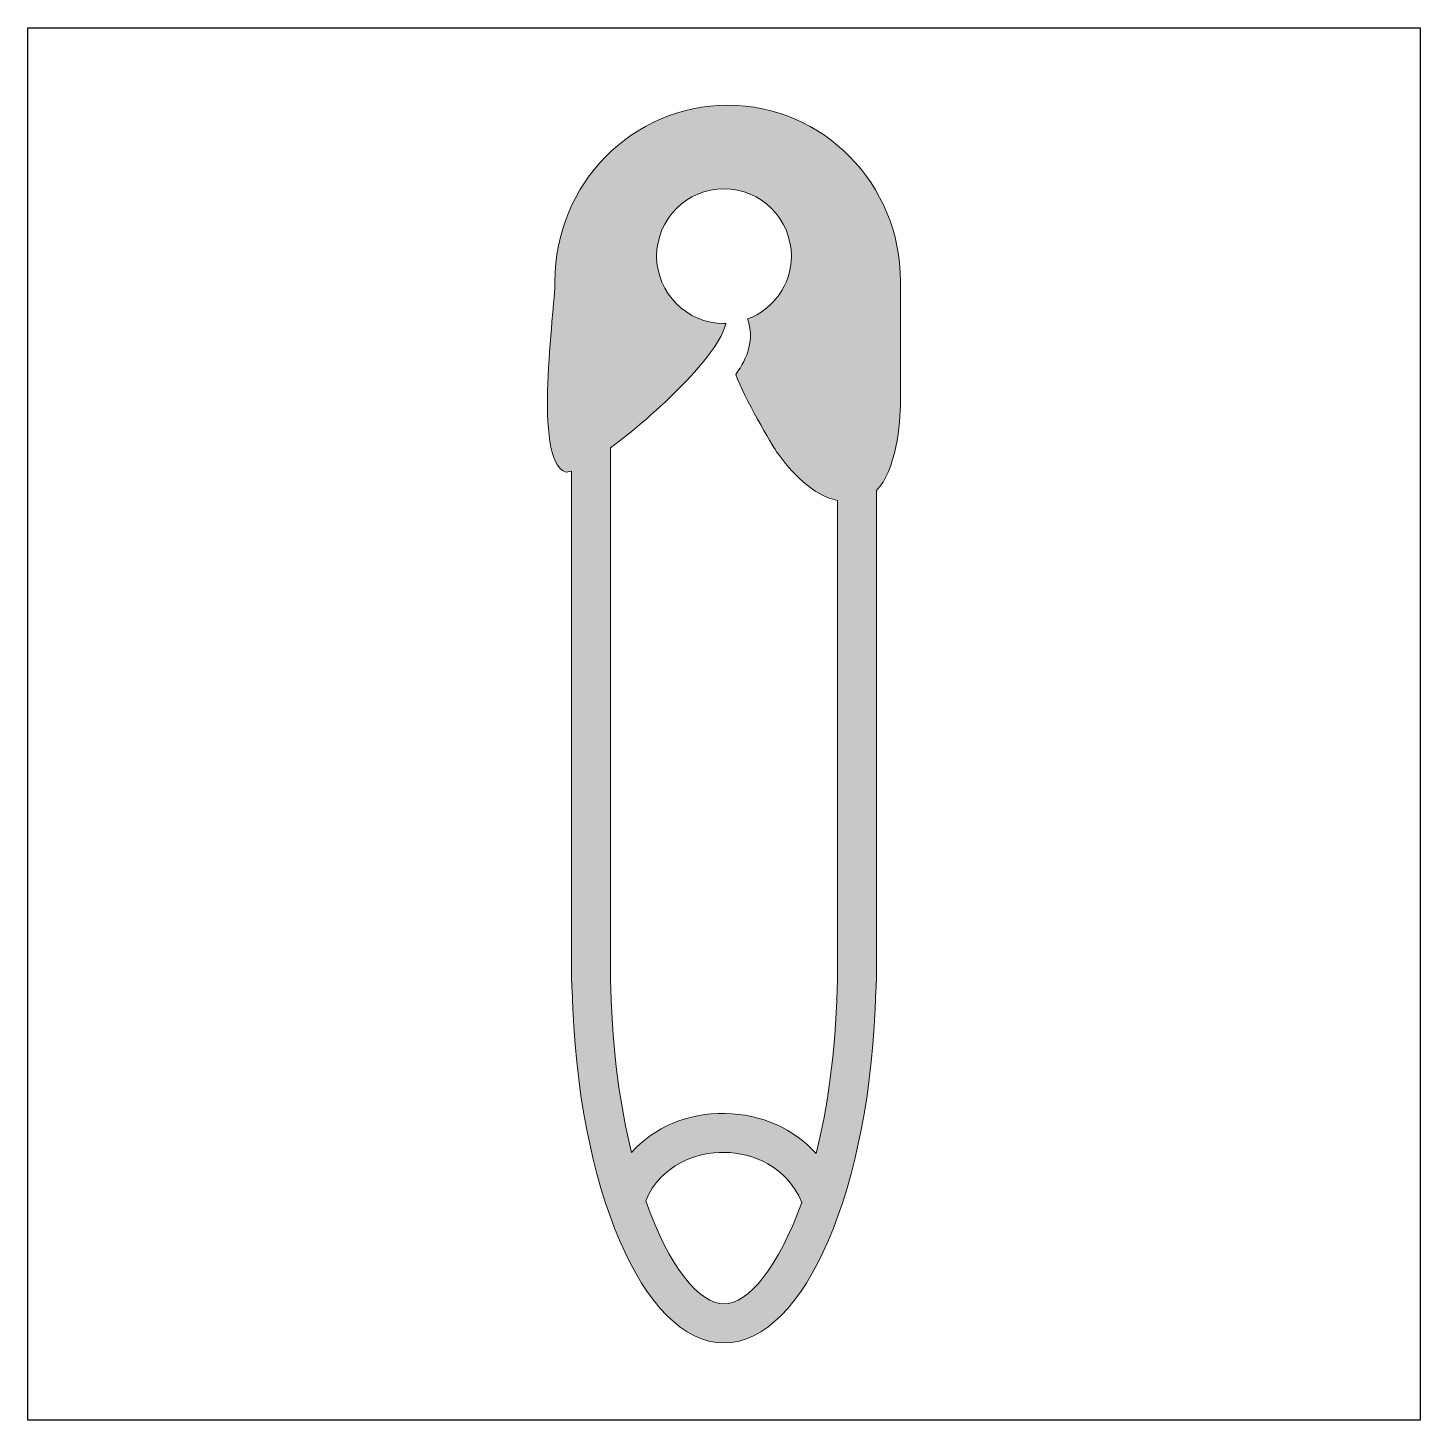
# Model space of a CAD drawing. Header units: inches. Extents: x 0 to 114, y 0 to 114.
import ezdxf

# ---------------------------------------------------------------- set-up
doc = ezdxf.new("R2010")
doc.units = ezdxf.units.IN
doc.header["$MEASUREMENT"] = 0
doc.layers.add('Image Background', color=7, linetype='Continuous')
doc.layers.add('Layer 1', color=7, linetype='Continuous')
picture_1 = doc.add_image_def('image1.png', size_in_pixel=(1350, 1350))

msp = doc.modelspace()

# ---------------------------------------------------------------- hatches: boundary and pattern name
at = {"layer": 'Layer 1', "true_color": 0x3d3356}
h = msp.add_hatch(color=199, dxfattribs=at)
h.dxf.hatch_style = 2
edge = h.paths.add_edge_path()
edge.add_spline(control_points=[(44.12, 77.85), (44.24, 77.82), (44.42, 77.84), (44.64, 77.91), (44.64, 77.91), (44.64, 36.05), (44.64, 36.05), (44.64, 35.79), (44.67, 35.54), (44.68, 35.29), (45.08, 19.15), (50.5, 6.35), (57.15, 6.35), (63.8, 6.35), (69.22, 19.15), (69.62, 35.29), (69.63, 35.54), (69.66, 35.79), (69.66, 36.05), (69.66, 36.05), (69.66, 76.31), (69.66, 76.31), (71.27, 77.93), (71.64, 81.8), (71.64, 83.65), (71.64, 83.65), (71.64, 93.49), (71.64, 93.49), (71.64, 101.48), (65.29, 107.95), (57.46, 107.95), (49.62, 107.95), (43.27, 101.48), (43.27, 93.49), (43.27, 91.09), (41.44, 78.77), (44.12, 77.85)], knot_values=[0, 0, 0, 0, 1, 1, 1, 2, 2, 2, 3, 3, 3, 4, 4, 4, 5, 5, 5, 6, 6, 6, 7, 7, 7, 8, 8, 8, 9, 9, 9, 10, 10, 10, 11, 11, 11, 12, 12, 12, 12], degree=3, periodic=1)
edge = h.paths.add_edge_path()
edge.add_spline(control_points=[(57.15, 9.54), (55.15, 9.54), (52.63, 12.58), (50.72, 18.01), (51.98, 20.99), (54.91, 22.03), (57.19, 21.98), (59.47, 21.95), (62.32, 20.85), (63.53, 17.87), (61.62, 12.53), (59.14, 9.54), (57.15, 9.54)], knot_values=[0, 0, 0, 0, 1, 1, 1, 2, 2, 2, 3, 3, 3, 4, 4, 4, 4], degree=3, periodic=1)
edge = h.paths.add_edge_path()
edge.add_spline(control_points=[(47.83, 79.83), (51.56, 82.57), (56.72, 87.44), (57.31, 90.05), (57.25, 90.05), (57.2, 90.03), (57.15, 90.03), (54.1, 90.03), (51.62, 92.51), (51.62, 95.56), (51.62, 98.61), (54.1, 101.09), (57.15, 101.09), (60.2, 101.09), (62.68, 98.61), (62.68, 95.56), (62.68, 93.19), (61.18, 91.19), (59.09, 90.4), (59.65, 88.75), (59.12, 87.23), (58.11, 85.85), (58.8, 83.94), (61.08, 80.07), (61.47, 79.5), (62.67, 77.8), (64.41, 75.92), (66.47, 75.5), (66.47, 75.5), (66.47, 36.05), (66.47, 36.05), (66.47, 35.93), (66.46, 35.81), (66.45, 35.7), (66.45, 35.7), (66.43, 35.48), (66.43, 35.48), (66.43, 35.48), (66.43, 35.42), (66.43, 35.42), (66.43, 35.42), (66.43, 35.37), (66.43, 35.37), (66.3, 30.17), (65.65, 25.64), (64.72, 21.88), (62.9, 23.91), (60.25, 25.13), (57.23, 25.17), (54.17, 25.25), (51.43, 24.05), (49.55, 21.98), (48.63, 25.73), (48, 30.22), (47.87, 35.37), (47.87, 35.37), (47.87, 35.42), (47.87, 35.42), (47.87, 35.42), (47.87, 35.48), (47.87, 35.48), (47.87, 35.48), (47.85, 35.7), (47.85, 35.7), (47.84, 35.81), (47.83, 35.93), (47.83, 36.05), (47.83, 36.05), (47.83, 79.83), (47.83, 79.83)], knot_values=[0, 0, 0, 0, 1, 1, 1, 2, 2, 2, 3, 3, 3, 4, 4, 4, 5, 5, 5, 6, 6, 6, 7, 7, 7, 8, 8, 8, 9, 9, 9, 10, 10, 10, 11, 11, 11, 12, 12, 12, 13, 13, 13, 14, 14, 14, 15, 15, 15, 16, 16, 16, 17, 17, 17, 18, 18, 18, 19, 19, 19, 20, 20, 20, 21, 21, 21, 22, 22, 22, 23, 23, 23, 23], degree=3, periodic=1)

# ---------------------------------------------------------------- linework, layer by layer
at = {"layer": 'Layer 1', "lineweight": 0}
for points, knots in [([(44.12, 77.85), (44.24, 77.82), (44.42, 77.84), (44.64, 77.91), (44.64, 77.91), (44.64, 36.05), (44.64, 36.05), (44.64, 35.79), (44.67, 35.54), (44.68, 35.29), (45.08, 19.15), (50.5, 6.35), (57.15, 6.35), (63.8, 6.35), (69.22, 19.15), (69.62, 35.29), (69.63, 35.54), (69.66, 35.79), (69.66, 36.05), (69.66, 36.05), (69.66, 76.31), (69.66, 76.31), (71.27, 77.93), (71.64, 81.8), (71.64, 83.65), (71.64, 83.65), (71.64, 93.49), (71.64, 93.49), (71.64, 101.48), (65.29, 107.95), (57.46, 107.95), (49.62, 107.95), (43.27, 101.48), (43.27, 93.49), (43.27, 91.09), (41.44, 78.77), (44.12, 77.85)], [0, 0, 0, 0, 1, 1, 1, 2, 2, 2, 3, 3, 3, 4, 4, 4, 5, 5, 5, 6, 6, 6, 7, 7, 7, 8, 8, 8, 9, 9, 9, 10, 10, 10, 11, 11, 11, 12, 12, 12, 12]), ([(47.83, 79.83), (51.56, 82.57), (56.72, 87.44), (57.31, 90.05), (57.25, 90.05), (57.2, 90.03), (57.15, 90.03), (54.1, 90.03), (51.62, 92.51), (51.62, 95.56), (51.62, 98.61), (54.1, 101.09), (57.15, 101.09), (60.2, 101.09), (62.68, 98.61), (62.68, 95.56), (62.68, 93.19), (61.18, 91.19), (59.09, 90.4), (59.65, 88.75), (59.12, 87.23), (58.11, 85.85), (58.8, 83.94), (61.08, 80.07), (61.47, 79.5), (62.67, 77.8), (64.41, 75.92), (66.47, 75.5), (66.47, 75.5), (66.47, 36.05), (66.47, 36.05), (66.47, 35.93), (66.46, 35.81), (66.45, 35.7), (66.45, 35.7), (66.43, 35.48), (66.43, 35.48), (66.43, 35.48), (66.43, 35.42), (66.43, 35.42), (66.43, 35.42), (66.43, 35.37), (66.43, 35.37), (66.3, 30.17), (65.65, 25.64), (64.72, 21.88), (62.9, 23.91), (60.25, 25.13), (57.23, 25.17), (54.17, 25.25), (51.43, 24.05), (49.55, 21.98), (48.63, 25.73), (48, 30.22), (47.87, 35.37), (47.87, 35.37), (47.87, 35.42), (47.87, 35.42), (47.87, 35.42), (47.87, 35.48), (47.87, 35.48), (47.87, 35.48), (47.85, 35.7), (47.85, 35.7), (47.84, 35.81), (47.83, 35.93), (47.83, 36.05), (47.83, 36.05), (47.83, 79.83), (47.83, 79.83)], [0, 0, 0, 0, 1, 1, 1, 2, 2, 2, 3, 3, 3, 4, 4, 4, 5, 5, 5, 6, 6, 6, 7, 7, 7, 8, 8, 8, 9, 9, 9, 10, 10, 10, 11, 11, 11, 12, 12, 12, 13, 13, 13, 14, 14, 14, 15, 15, 15, 16, 16, 16, 17, 17, 17, 18, 18, 18, 19, 19, 19, 20, 20, 20, 21, 21, 21, 22, 22, 22, 23, 23, 23, 23]), ([(57.15, 9.54), (55.15, 9.54), (52.63, 12.58), (50.72, 18.01), (51.98, 20.99), (54.91, 22.03), (57.19, 21.98), (59.47, 21.95), (62.32, 20.85), (63.53, 17.87), (61.62, 12.53), (59.14, 9.54), (57.15, 9.54)], [0, 0, 0, 0, 1, 1, 1, 2, 2, 2, 3, 3, 3, 4, 4, 4, 4])]:
    msp.add_open_spline(points, degree=3, knots=knots, dxfattribs=at)

# ---------------------------------------------------------------- pictures from other files: only their frames are drawn
at = {"layer": 'Image Background'}
image = msp.add_image(picture_1, insert=(0, 0), size_in_units=(114.3, 114.3), dxfattribs=at)

doc.saveas('drawing.dxf')
